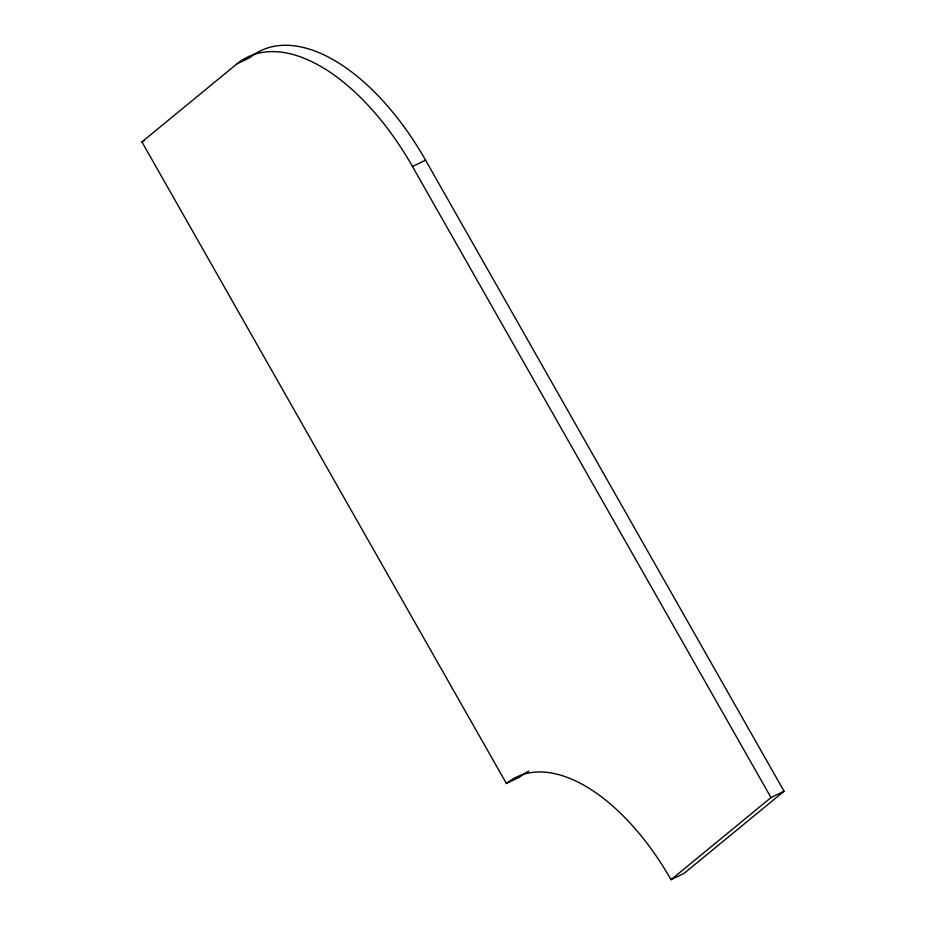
<?xml version="1.0" encoding="UTF-8"?>
<svg xmlns="http://www.w3.org/2000/svg" width="926" height="926" viewBox="0 0 926 926"><rect width="100%" height="100%" fill="white"/><g stroke="black" fill="none" stroke-linecap="round" stroke-linejoin="round"><path stroke-width="1.39" d="M141.933 141.921L236.906 63.906L249.985 57.574A194.645 101.42 64.1 0 1 425.566 160.163L784.067 791.244L684.094 873.357L671.014 879.7A182.48 95.077 64.1 0 0 506.406 783.523L141.933 141.921L144.306 140.775M671.014 879.7L770.988 797.575L784.067 791.244M236.906 63.906A194.645 101.42 64.1 0 1 412.487 166.506L425.566 160.163M506.406 783.523L519.486 777.18A182.48 95.077 64.1 0 1 528.792 771.103M412.487 166.506L770.988 797.575"/></g></svg>
